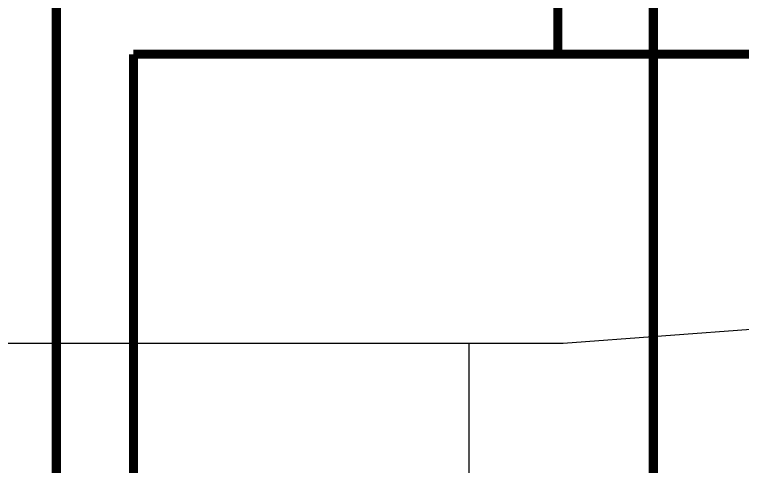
# Model space of a CAD drawing. Extents: x -22909.9 to -22897.8, y -4.7 to 4.1.
# Drawn here: x -22908.628 to -22907.429, y 1.136 to 1.881 of the extents above; entities that cross this region are included whole.
import ezdxf

# ---------------------------------------------------------------- set-up
doc = ezdxf.new("R2010")
doc.units = 0
doc.header["$MEASUREMENT"] = 0
for name, color, linetype in [('COW', 2, 'CONTINUOUS'), ('DESCARGA', 5, 'CONTINUOUS'), ('DIB-018', 6, 'CONTINUOUS'), ('DIB-065', 4, 'CONTINUOUS')]:
    doc.layers.add(name, color=color, linetype=linetype)

msp = doc.modelspace()

# ---------------------------------------------------------------- linework, layer by layer
at = {"layer": 'COW', "const_width": 0.015}
for points in [[(-22907.733, 1.8158), (-22907.733, 2.3119)], [(-22908.4324, 1.8158), (-22908.4324, -1.5861), (-22906.5931, -1.5861)], [(-22905.9794, 1.8158), (-22908.4324, 1.8158)]]:
    msp.add_lwpolyline(points, dxfattribs=at)
at = {"layer": 'DESCARGA', "const_width": 0.015}
for points in [[(-22908.5596, 3.7284), (-22908.5596, -0.2157)], [(-22907.5758, 0.7467), (-22907.5758, 2.0952)]]:
    msp.add_lwpolyline(points, dxfattribs=at)
at = {"layer": 'DIB-018'}
msp.add_line((-22907.879, -0.0105), (-22907.879, 1.3395), dxfattribs=at)
at = {"layer": 'DIB-065'}
for p, q in [((-22907.7241, 1.3395), (-22906.5183, 1.4295)), ((-22909.3472, 1.3395), (-22907.7241, 1.3395))]:
    msp.add_line(p, q, dxfattribs=at)

doc.saveas('drawing.dxf')
